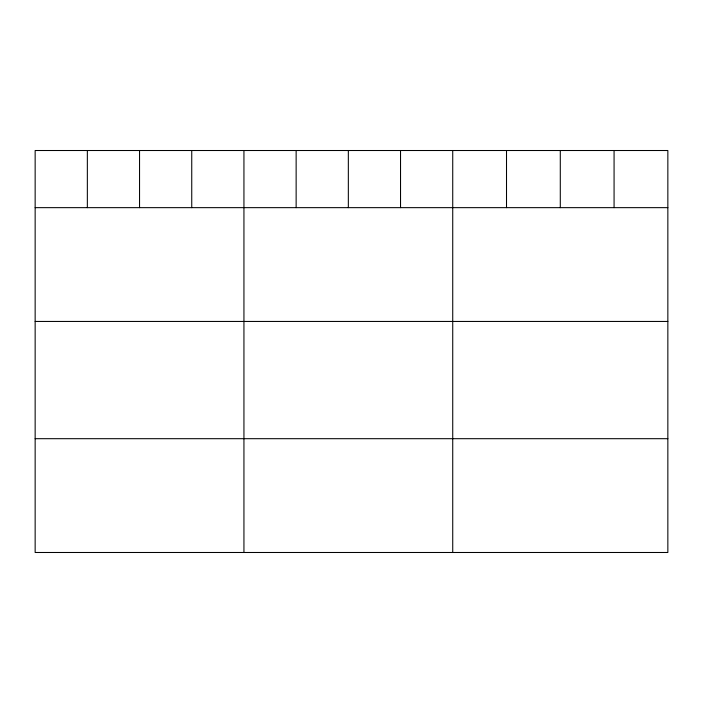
<?xml version="1.0" encoding="UTF-8"?>
<svg xmlns="http://www.w3.org/2000/svg" width="703" height="703" viewBox="0 0 703 703"><rect width="100%" height="100%" fill="white"/><g stroke="black" fill="none" stroke-linecap="round" stroke-linejoin="round"><path stroke-width="1.05" d="M667.85 207.649L667.85 552.488L35.15 552.488L35.15 150.512L667.85 150.512L667.85 207.649L35.15 207.649M35.15 321.447L667.85 321.447M35.15 438.69L667.85 438.69M614.071 150.512L614.071 207.649M560.291 150.512L560.291 207.649M506.512 150.512L506.512 207.649M452.732 150.512L452.732 552.488M400.534 150.512L400.534 207.649M348.337 150.512L348.337 207.649M296.139 150.512L296.139 207.649M243.941 150.512L243.941 552.488M191.743 150.512L191.743 207.649M139.546 150.512L139.546 207.649M87.348 150.512L87.348 207.649"/></g></svg>
